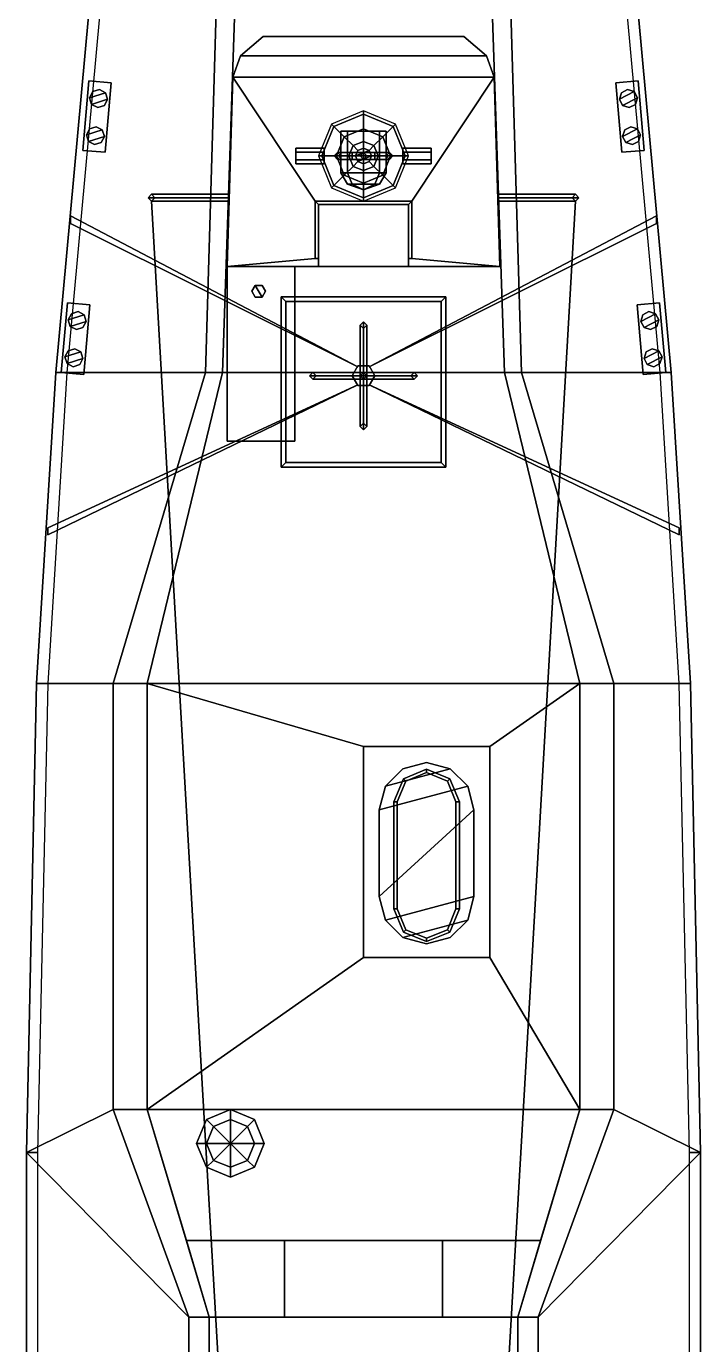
# Model space of a CAD drawing. Extents: x -3 to 3, y -22.9 to 23.4.
# Drawn here: x -2.99 to 2.99, y -1.74 to 9.96 of the extents above; entities that cross this region are included whole.
import ezdxf

# ---------------------------------------------------------------- set-up
doc = ezdxf.new("R2010")
doc.units = 0
doc.layers.get('0').update_dxf_attribs({"linetype": 'CONTINUOUS'})

msp = doc.modelspace()

# ---------------------------------------------------------------- linework, layer by layer
for points in [[(-2.44, 10.05, 1.21), (-2.73, 6.89, 1.21), (-1.4, 6.89, 1.21), (-1.2, 13.71, 1.21)], [(-1.2, 13.71, 1.21), (-1.4, 6.89, 1.21), (-1.25, 6.89, 1.85), (-1.02, 13.71, 1.85)], [(-1.02, 13.71, 1.85), (-1.25, 6.89, 1.85), (1.25, 6.89, 1.85), (1.02, 13.71, 1.85)], [(1.25, 6.89, 1.85), (1.4, 6.89, 1.21), (1.2, 13.71, 1.21), (1.02, 13.71, 1.85)], [(1.4, 6.89, 1.21), (2.73, 6.89, 1.21), (2.44, 10.05, 1.21), (1.2, 13.71, 1.21)], [(-2.73, 6.89, 1.21), (-2.44, 10.05, 1.21), (-2.34, 10.05), (-2.63, 6.89)], [(2.63, 6.89), (2.34, 10.05), (2.44, 10.05, 1.21), (2.73, 6.89, 1.21)], [(1.09, 9.7, 3.97), (0.89, 9.87, 3.97), (-0.89, 9.87, 3.97), (-1.09, 9.7, 3.97)], [(-0.89, 9.87, 3.97), (-0.89, 9.87, 1.85), (-1.09, 9.7, 1.85), (-1.09, 9.7, 3.97)], [(0.89, 9.87, 3.97), (0.89, 9.87, 1.85), (-0.89, 9.87, 1.85), (-0.89, 9.87, 3.97)], [(1.09, 9.7, 1.85), (0.89, 9.87, 1.85), (0.89, 9.87, 3.97), (1.09, 9.7, 3.97)], [(-1.09, 9.7, 3.97), (-1.16, 9.51, 3.97), (1.16, 9.51, 3.97), (1.09, 9.7, 3.97)], [(-1.09, 9.7, 1.85), (-1.16, 9.51, 1.85), (-1.16, 9.51, 3.97), (-1.09, 9.7, 3.97)], [(1.16, 9.51, 3.97), (1.16, 9.51, 1.85), (1.09, 9.7, 1.85), (1.09, 9.7, 3.97)], [(-2.436, 9.478, 1.34), (-2.436, 9.478, 1.21), (-2.49, 8.86, 1.21), (-2.49, 8.86, 1.34)], [(-2.291, 8.843, 1.34), (-2.237, 9.46, 1.34), (-2.436, 9.478, 1.34), (-2.49, 8.86, 1.34)], [(-2.237, 9.46, 1.34), (-2.237, 9.46, 1.21), (-2.436, 9.478, 1.21), (-2.436, 9.478, 1.34)], [(-1.16, 9.51, 3.97), (-1.16, 9.51, 1.85), (-1.21, 7.83, 1.85), (-1.21, 7.83, 3.97)], [(-0.43, 8.41, 3.97), (-1.16, 9.51, 3.97), (-1.21, 7.83, 3.97), (-0.43, 7.9, 3.97)], [(0.43, 8.41, 3.97), (1.16, 9.51, 3.97), (-1.16, 9.51, 3.97), (-0.43, 8.41, 3.97)], [(1.21, 7.83, 3.97), (1.16, 9.51, 3.97), (0.43, 8.41, 3.97), (0.43, 7.9, 3.97)], [(1.21, 7.83, 1.85), (1.16, 9.51, 1.85), (1.16, 9.51, 3.97), (1.21, 7.83, 3.97)], [(2.436, 9.478, 1.34), (2.436, 9.478, 1.21), (2.237, 9.46, 1.21), (2.237, 9.46, 1.34)], [(2.49, 8.86, 1.34), (2.436, 9.478, 1.34), (2.237, 9.46, 1.34), (2.291, 8.843, 1.34)], [(2.49, 8.86, 1.21), (2.436, 9.478, 1.21), (2.436, 9.478, 1.34), (2.49, 8.86, 1.34)], [(-2.429, 9.326, 1.53), (-2.288, 9.371, 1.53), (-2.342, 9.399, 1.53), (-2.401, 9.381, 1.53)], [(-2.401, 9.381, 1.34), (-2.429, 9.326, 1.34), (-2.429, 9.326, 1.53), (-2.401, 9.381, 1.53)], [(-2.411, 9.268, 1.53), (-2.27, 9.313, 1.53), (-2.288, 9.371, 1.53), (-2.429, 9.326, 1.53)], [(-2.342, 9.399, 1.34), (-2.401, 9.381, 1.34), (-2.401, 9.381, 1.53), (-2.342, 9.399, 1.53)], [(-2.288, 9.371, 1.34), (-2.342, 9.399, 1.34), (-2.342, 9.399, 1.53), (-2.288, 9.371, 1.53)], [(-2.291, 8.843, 1.21), (-2.237, 9.46, 1.21), (-2.237, 9.46, 1.34), (-2.291, 8.843, 1.34)], [(-2.27, 9.313, 1.34), (-2.288, 9.371, 1.34), (-2.288, 9.371, 1.53), (-2.27, 9.313, 1.53)], [(2.237, 9.46, 1.34), (2.237, 9.46, 1.21), (2.291, 8.843, 1.21), (2.291, 8.843, 1.34)], [(2.27, 9.313, 1.53), (2.401, 9.381, 1.53), (2.342, 9.399, 1.53), (2.288, 9.371, 1.53)], [(2.298, 9.258, 1.53), (2.429, 9.326, 1.53), (2.401, 9.381, 1.53), (2.27, 9.313, 1.53)], [(2.288, 9.371, 1.34), (2.27, 9.313, 1.34), (2.27, 9.313, 1.53), (2.288, 9.371, 1.53)], [(2.342, 9.399, 1.34), (2.288, 9.371, 1.34), (2.288, 9.371, 1.53), (2.342, 9.399, 1.53)], [(2.401, 9.381, 1.34), (2.342, 9.399, 1.34), (2.342, 9.399, 1.53), (2.401, 9.381, 1.53)], [(2.429, 9.326, 1.34), (2.401, 9.381, 1.34), (2.401, 9.381, 1.53), (2.429, 9.326, 1.53)], [(-2.429, 9.326, 1.34), (-2.411, 9.268, 1.34), (-2.411, 9.268, 1.53), (-2.429, 9.326, 1.53)], [(-2.356, 9.24, 1.53), (-2.298, 9.258, 1.53), (-2.27, 9.313, 1.53), (-2.411, 9.268, 1.53)], [(-2.411, 9.268, 1.34), (-2.356, 9.24, 1.34), (-2.356, 9.24, 1.53), (-2.411, 9.268, 1.53)], [(-2.356, 9.24, 1.34), (-2.298, 9.258, 1.34), (-2.298, 9.258, 1.53), (-2.356, 9.24, 1.53)], [(-2.298, 9.258, 1.34), (-2.27, 9.313, 1.34), (-2.27, 9.313, 1.53), (-2.298, 9.258, 1.53)], [(2.27, 9.313, 1.34), (2.298, 9.258, 1.34), (2.298, 9.258, 1.53), (2.27, 9.313, 1.53)], [(2.356, 9.24, 1.53), (2.411, 9.268, 1.53), (2.429, 9.326, 1.53), (2.298, 9.258, 1.53)], [(2.298, 9.258, 1.34), (2.356, 9.24, 1.34), (2.356, 9.24, 1.53), (2.298, 9.258, 1.53)], [(2.356, 9.24, 1.34), (2.411, 9.268, 1.34), (2.411, 9.268, 1.53), (2.356, 9.24, 1.53)], [(2.411, 9.268, 1.34), (2.429, 9.326, 1.34), (2.429, 9.326, 1.53), (2.411, 9.268, 1.53)], [(0, 9.21, 3.97), (-0.283, 9.093, 3.97), (-0.262, 9.072, 4.3), (0, 9.18, 4.3)], [(0, 9.18, 4.3), (-0.262, 9.072, 4.3), (-0.17, 8.98, 4.66), (0, 9.05, 4.66)], [(0.283, 9.093, 3.97), (0, 9.21, 3.97), (0, 9.18, 4.3), (0.262, 9.072, 4.3)], [(0.262, 9.072, 4.3), (0, 9.18, 4.3), (0, 9.05, 4.66), (0.17, 8.98, 4.66)], [(-2.458, 8.998, 1.53), (-2.317, 9.042, 1.53), (-2.371, 9.07, 1.53), (-2.43, 9.052, 1.53)], [(-2.43, 9.052, 1.34), (-2.458, 8.998, 1.34), (-2.458, 8.998, 1.53), (-2.43, 9.052, 1.53)], [(-2.439, 8.939, 1.53), (-2.298, 8.984, 1.53), (-2.317, 9.042, 1.53), (-2.458, 8.998, 1.53)], [(-2.371, 9.07, 1.34), (-2.43, 9.052, 1.34), (-2.43, 9.052, 1.53), (-2.371, 9.07, 1.53)], [(-2.317, 9.042, 1.34), (-2.371, 9.07, 1.34), (-2.371, 9.07, 1.53), (-2.317, 9.042, 1.53)], [(-2.298, 8.984, 1.34), (-2.317, 9.042, 1.34), (-2.317, 9.042, 1.53), (-2.298, 8.984, 1.53)], [(-0.283, 9.093, 3.97), (-0.4, 8.81, 3.97), (-0.37, 8.81, 4.3), (-0.262, 9.072, 4.3)], [(-0.262, 9.072, 4.3), (-0.37, 8.81, 4.3), (-0.24, 8.81, 4.66), (-0.17, 8.98, 4.66)], [(-0.2, 8.66, 5.44), (-0.141, 8.66, 5.581), (-0.141, 9.03, 5.581), (-0.2, 9.03, 5.44)], [(-0.141, 8.66, 5.299), (-0.2, 8.66, 5.44), (-0.2, 9.03, 5.44), (-0.141, 9.03, 5.299)], [(-0.141, 9.03, 5.581), (0.2, 9.03, 5.44), (0.141, 9.03, 5.299), (-0.2, 9.03, 5.44)], [(-0.2, 9.03, 5.44), (0.141, 9.03, 5.299), (0, 9.03, 5.24), (-0.141, 9.03, 5.299)], [(0, 9.05, 4.66), (-0.17, 8.98, 4.66), (-0.092, 8.902, 4.66), (0, 8.94, 4.66)], [(-0.141, 8.66, 5.581), (0, 8.66, 5.64), (0, 9.03, 5.64), (-0.141, 9.03, 5.581)], [(0, 8.66, 5.24), (-0.141, 8.66, 5.299), (-0.141, 9.03, 5.299), (0, 9.03, 5.24)], [(0, 9.03, 5.64), (0.141, 9.03, 5.581), (0.2, 9.03, 5.44), (-0.141, 9.03, 5.581)], [(0.17, 8.98, 4.66), (0, 9.05, 4.66), (0, 8.94, 4.66), (0.092, 8.902, 4.66)], [(0, 8.66, 5.64), (0.141, 8.66, 5.581), (0.141, 9.03, 5.581), (0, 9.03, 5.64)], [(0.141, 8.66, 5.299), (0, 8.66, 5.24), (0, 9.03, 5.24), (0.141, 9.03, 5.299)], [(0.141, 8.66, 5.581), (0.2, 8.66, 5.44), (0.2, 9.03, 5.44), (0.141, 9.03, 5.581)], [(0.2, 8.66, 5.44), (0.141, 8.66, 5.299), (0.141, 9.03, 5.299), (0.2, 9.03, 5.44)], [(0.37, 8.81, 4.3), (0.262, 9.072, 4.3), (0.17, 8.98, 4.66), (0.24, 8.81, 4.66)], [(0.4, 8.81, 3.97), (0.283, 9.093, 3.97), (0.262, 9.072, 4.3), (0.37, 8.81, 4.3)], [(2.298, 8.984, 1.53), (2.43, 9.052, 1.53), (2.371, 9.07, 1.53), (2.317, 9.042, 1.53)], [(2.327, 8.929, 1.53), (2.458, 8.998, 1.53), (2.43, 9.052, 1.53), (2.298, 8.984, 1.53)], [(2.317, 9.042, 1.34), (2.298, 8.984, 1.34), (2.298, 8.984, 1.53), (2.317, 9.042, 1.53)], [(2.371, 9.07, 1.34), (2.317, 9.042, 1.34), (2.317, 9.042, 1.53), (2.371, 9.07, 1.53)], [(2.43, 9.052, 1.34), (2.371, 9.07, 1.34), (2.371, 9.07, 1.53), (2.43, 9.052, 1.53)], [(2.458, 8.998, 1.34), (2.43, 9.052, 1.34), (2.43, 9.052, 1.53), (2.458, 8.998, 1.53)], [(-2.458, 8.998, 1.34), (-2.439, 8.939, 1.34), (-2.439, 8.939, 1.53), (-2.458, 8.998, 1.53)], [(-2.385, 8.911, 1.53), (-2.327, 8.929, 1.53), (-2.298, 8.984, 1.53), (-2.439, 8.939, 1.53)], [(-2.439, 8.939, 1.34), (-2.385, 8.911, 1.34), (-2.385, 8.911, 1.53), (-2.439, 8.939, 1.53)], [(-2.385, 8.911, 1.34), (-2.327, 8.929, 1.34), (-2.327, 8.929, 1.53), (-2.385, 8.911, 1.53)], [(-2.327, 8.929, 1.34), (-2.298, 8.984, 1.34), (-2.298, 8.984, 1.53), (-2.327, 8.929, 1.53)], [(-0.17, 8.98, 4.66), (-0.24, 8.81, 4.66), (-0.13, 8.81, 4.66), (-0.092, 8.902, 4.66)], [(-0.092, 8.902, 4.81), (-0.13, 8.81, 4.81), (-0.07, 8.81, 4.88), (-0.049, 8.859, 4.88)], [(-0.092, 8.902, 4.66), (-0.13, 8.81, 4.66), (-0.13, 8.81, 4.81), (-0.092, 8.902, 4.81)], [(0, 8.94, 4.81), (-0.092, 8.902, 4.81), (-0.049, 8.859, 4.88), (0, 8.88, 4.88)], [(0, 8.94, 4.66), (-0.092, 8.902, 4.66), (-0.092, 8.902, 4.81), (0, 8.94, 4.81)], [(0.092, 8.902, 4.81), (0, 8.94, 4.81), (0, 8.88, 4.88), (0.049, 8.859, 4.88)], [(0.092, 8.902, 4.66), (0, 8.94, 4.66), (0, 8.94, 4.81), (0.092, 8.902, 4.81)], [(0.13, 8.81, 4.81), (0.092, 8.902, 4.81), (0.049, 8.859, 4.88), (0.07, 8.81, 4.88)], [(0.24, 8.81, 4.66), (0.17, 8.98, 4.66), (0.092, 8.902, 4.66), (0.13, 8.81, 4.66)], [(0.13, 8.81, 4.66), (0.092, 8.902, 4.66), (0.092, 8.902, 4.81), (0.13, 8.81, 4.81)], [(2.298, 8.984, 1.34), (2.327, 8.929, 1.34), (2.327, 8.929, 1.53), (2.298, 8.984, 1.53)], [(2.385, 8.911, 1.53), (2.439, 8.939, 1.53), (2.458, 8.998, 1.53), (2.327, 8.929, 1.53)], [(2.327, 8.929, 1.34), (2.385, 8.911, 1.34), (2.385, 8.911, 1.53), (2.327, 8.929, 1.53)], [(2.385, 8.911, 1.34), (2.439, 8.939, 1.34), (2.439, 8.939, 1.53), (2.385, 8.911, 1.53)], [(2.439, 8.939, 1.34), (2.458, 8.998, 1.34), (2.458, 8.998, 1.53), (2.439, 8.939, 1.53)], [(-2.49, 8.86, 1.34), (-2.49, 8.86, 1.21), (-2.291, 8.843, 1.21), (-2.291, 8.843, 1.34)], [(-0.6, 8.74, 4.19), (-0.6, 8.88, 4.19), (-0.6, 8.845, 4.129), (-0.6, 8.775, 4.129)], [(-0.6, 8.775, 4.251), (-0.6, 8.845, 4.251), (-0.6, 8.88, 4.19), (-0.6, 8.74, 4.19)], [(-0.35, 8.88, 4.19), (-0.35, 8.845, 4.129), (-0.6, 8.845, 4.129), (-0.6, 8.88, 4.19)], [(-0.35, 8.845, 4.251), (-0.35, 8.88, 4.19), (-0.6, 8.88, 4.19), (-0.6, 8.845, 4.251)], [(-0.35, 8.845, 4.129), (-0.35, 8.775, 4.129), (-0.6, 8.775, 4.129), (-0.6, 8.845, 4.129)], [(-0.35, 8.775, 4.251), (-0.35, 8.845, 4.251), (-0.6, 8.845, 4.251), (-0.6, 8.775, 4.251)], [(-0.35, 8.775, 4.129), (-0.35, 8.74, 4.19), (-0.6, 8.74, 4.19), (-0.6, 8.775, 4.129)], [(-0.35, 8.74, 4.19), (-0.35, 8.775, 4.251), (-0.6, 8.775, 4.251), (-0.6, 8.74, 4.19)], [(-0.4, 8.81, 3.97), (-0.283, 8.527, 3.97), (-0.262, 8.548, 4.3), (-0.37, 8.81, 4.3)], [(-0.37, 8.81, 4.3), (-0.262, 8.548, 4.3), (-0.17, 8.64, 4.66), (-0.24, 8.81, 4.66)], [(-0.26, 8.81, 5.27), (-0.23, 8.84, 5.27), (-0.1, 8.84, 5.1), (-0.1, 8.81, 5.07)], [(-0.23, 8.84, 5.27), (-0.26, 8.81, 5.27), (-0.26, 8.81, 5.49), (-0.23, 8.84, 5.49)], [(-0.23, 8.78, 5.49), (-0.2, 8.81, 5.49), (-0.23, 8.84, 5.49), (-0.26, 8.81, 5.49)], [(-0.23, 8.78, 5.27), (-0.26, 8.81, 5.27), (-0.1, 8.81, 5.07), (-0.1, 8.78, 5.1)], [(-0.26, 8.81, 5.27), (-0.23, 8.78, 5.27), (-0.23, 8.78, 5.49), (-0.26, 8.81, 5.49)], [(-0.24, 8.81, 4.66), (-0.17, 8.64, 4.66), (-0.092, 8.718, 4.66), (-0.13, 8.81, 4.66)], [(-0.23, 8.84, 5.27), (-0.2, 8.81, 5.27), (-0.1, 8.81, 5.13), (-0.1, 8.84, 5.1)], [(-0.2, 8.81, 5.27), (-0.23, 8.84, 5.27), (-0.23, 8.84, 5.49), (-0.2, 8.81, 5.49)], [(-0.2, 8.81, 5.27), (-0.23, 8.78, 5.27), (-0.1, 8.78, 5.1), (-0.1, 8.81, 5.13)], [(-0.23, 8.78, 5.27), (-0.2, 8.81, 5.27), (-0.2, 8.81, 5.49), (-0.23, 8.78, 5.49)], [(-0.13, 8.81, 4.81), (-0.092, 8.718, 4.81), (-0.049, 8.761, 4.88), (-0.07, 8.81, 4.88)], [(-0.13, 8.81, 4.66), (-0.092, 8.718, 4.66), (-0.092, 8.718, 4.81), (-0.13, 8.81, 4.81)], [(-0.1, 8.81, 5.07), (-0.1, 8.84, 5.1), (0.1, 8.84, 5.1), (0.1, 8.81, 5.07)], [(-0.1, 8.84, 5.1), (-0.1, 8.81, 5.13), (0.1, 8.81, 5.13), (0.1, 8.84, 5.1)], [(-0.1, 8.81, 5.13), (-0.1, 8.78, 5.1), (0.1, 8.78, 5.1), (0.1, 8.81, 5.13)], [(-0.1, 8.78, 5.1), (-0.1, 8.81, 5.07), (0.1, 8.81, 5.07), (0.1, 8.78, 5.1)], [(-0.07, 8.81, 4.88), (0.049, 8.859, 4.88), (0, 8.88, 4.88), (-0.049, 8.859, 4.88)], [(-0.049, 8.761, 4.88), (0.07, 8.81, 4.88), (0.049, 8.859, 4.88), (-0.07, 8.81, 4.88)], [(0, 8.74, 4.88), (0.049, 8.761, 4.88), (0.07, 8.81, 4.88), (-0.049, 8.761, 4.88)], [(0, 8.84, 4.88), (-0.03, 8.81, 4.88), (-0.03, 8.81, 5.07), (0, 8.84, 5.1)], [(-0.03, 8.81, 4.88), (0, 8.78, 4.88), (0, 8.78, 5.1), (-0.03, 8.81, 5.07)], [(0.03, 8.81, 4.88), (0, 8.84, 4.88), (0, 8.84, 5.1), (0.03, 8.81, 5.07)], [(0, 8.78, 4.88), (0.03, 8.81, 4.88), (0.03, 8.81, 5.07), (0, 8.78, 5.1)], [(0.092, 8.718, 4.81), (0.13, 8.81, 4.81), (0.07, 8.81, 4.88), (0.049, 8.761, 4.88)], [(0.092, 8.718, 4.66), (0.13, 8.81, 4.66), (0.13, 8.81, 4.81), (0.092, 8.718, 4.81)], [(0.17, 8.64, 4.66), (0.24, 8.81, 4.66), (0.13, 8.81, 4.66), (0.092, 8.718, 4.66)], [(0.2, 8.81, 5.27), (0.23, 8.84, 5.27), (0.1, 8.84, 5.1), (0.1, 8.81, 5.13)], [(0.23, 8.84, 5.27), (0.26, 8.81, 5.27), (0.1, 8.81, 5.07), (0.1, 8.84, 5.1)], [(0.26, 8.81, 5.27), (0.23, 8.78, 5.27), (0.1, 8.78, 5.1), (0.1, 8.81, 5.07)], [(0.23, 8.78, 5.27), (0.2, 8.81, 5.27), (0.1, 8.81, 5.13), (0.1, 8.78, 5.1)], [(0.262, 8.548, 4.3), (0.37, 8.81, 4.3), (0.24, 8.81, 4.66), (0.17, 8.64, 4.66)], [(0.23, 8.84, 5.27), (0.2, 8.81, 5.27), (0.2, 8.81, 5.49), (0.23, 8.84, 5.49)], [(0.23, 8.78, 5.49), (0.26, 8.81, 5.49), (0.23, 8.84, 5.49), (0.2, 8.81, 5.49)], [(0.2, 8.81, 5.27), (0.23, 8.78, 5.27), (0.23, 8.78, 5.49), (0.2, 8.81, 5.49)], [(0.26, 8.81, 5.27), (0.23, 8.84, 5.27), (0.23, 8.84, 5.49), (0.26, 8.81, 5.49)], [(0.23, 8.78, 5.27), (0.26, 8.81, 5.27), (0.26, 8.81, 5.49), (0.23, 8.78, 5.49)], [(0.283, 8.527, 3.97), (0.4, 8.81, 3.97), (0.37, 8.81, 4.3), (0.262, 8.548, 4.3)], [(0.35, 8.88, 4.19), (0.35, 8.845, 4.251), (0.6, 8.845, 4.251), (0.6, 8.88, 4.19)], [(0.35, 8.845, 4.129), (0.35, 8.88, 4.19), (0.6, 8.88, 4.19), (0.6, 8.845, 4.129)], [(0.35, 8.845, 4.251), (0.35, 8.775, 4.251), (0.6, 8.775, 4.251), (0.6, 8.845, 4.251)], [(0.35, 8.775, 4.129), (0.35, 8.845, 4.129), (0.6, 8.845, 4.129), (0.6, 8.775, 4.129)], [(0.35, 8.775, 4.251), (0.35, 8.74, 4.19), (0.6, 8.74, 4.19), (0.6, 8.775, 4.251)], [(0.35, 8.74, 4.19), (0.35, 8.775, 4.129), (0.6, 8.775, 4.129), (0.6, 8.74, 4.19)], [(0.6, 8.845, 4.251), (0.6, 8.775, 4.251), (0.6, 8.74, 4.19), (0.6, 8.88, 4.19)], [(0.6, 8.88, 4.19), (0.6, 8.74, 4.19), (0.6, 8.775, 4.129), (0.6, 8.845, 4.129)], [(2.291, 8.843, 1.34), (2.291, 8.843, 1.21), (2.49, 8.86, 1.21), (2.49, 8.86, 1.34)], [(-0.1, 8.56, 5.54), (-0.141, 8.66, 5.581), (-0.2, 8.66, 5.44), (-0.141, 8.56, 5.44)], [(-0.141, 8.56, 5.44), (-0.2, 8.66, 5.44), (-0.141, 8.66, 5.299), (-0.1, 8.56, 5.34)], [(-0.17, 8.64, 4.66), (0, 8.57, 4.66), (0, 8.68, 4.66), (-0.092, 8.718, 4.66)], [(0, 8.56, 5.581), (0, 8.66, 5.64), (-0.141, 8.66, 5.581), (-0.1, 8.56, 5.54)], [(-0.1, 8.56, 5.34), (-0.141, 8.66, 5.299), (0, 8.66, 5.24), (0, 8.56, 5.299)], [(-0.092, 8.718, 4.81), (0, 8.68, 4.81), (0, 8.74, 4.88), (-0.049, 8.761, 4.88)], [(-0.092, 8.718, 4.66), (0, 8.68, 4.66), (0, 8.68, 4.81), (-0.092, 8.718, 4.81)], [(0, 8.68, 4.81), (0.092, 8.718, 4.81), (0.049, 8.761, 4.88), (0, 8.74, 4.88)], [(0, 8.68, 4.66), (0.092, 8.718, 4.66), (0.092, 8.718, 4.81), (0, 8.68, 4.81)], [(0, 8.57, 4.66), (0.17, 8.64, 4.66), (0.092, 8.718, 4.66), (0, 8.68, 4.66)], [(0.1, 8.56, 5.54), (0.141, 8.66, 5.581), (0, 8.66, 5.64), (0, 8.56, 5.581)], [(0, 8.56, 5.299), (0, 8.66, 5.24), (0.141, 8.66, 5.299), (0.1, 8.56, 5.34)], [(0.141, 8.56, 5.44), (0.2, 8.66, 5.44), (0.141, 8.66, 5.581), (0.1, 8.56, 5.54)], [(0.1, 8.56, 5.34), (0.141, 8.66, 5.299), (0.2, 8.66, 5.44), (0.141, 8.56, 5.44)], [(-0.283, 8.527, 3.97), (0, 8.41, 3.97), (0, 8.44, 4.3), (-0.262, 8.548, 4.3)], [(-0.262, 8.548, 4.3), (0, 8.44, 4.3), (0, 8.57, 4.66), (-0.17, 8.64, 4.66)], [(0, 8.51, 5.44), (-0.1, 8.56, 5.54), (-0.141, 8.56, 5.44), (0, 8.51, 5.44)], [(0, 8.51, 5.44), (-0.141, 8.56, 5.44), (-0.1, 8.56, 5.34), (0, 8.51, 5.44)], [(0, 8.51, 5.44), (0, 8.56, 5.581), (-0.1, 8.56, 5.54), (0, 8.51, 5.44)], [(0, 8.51, 5.44), (-0.1, 8.56, 5.34), (0, 8.56, 5.299), (0, 8.51, 5.44)], [(0, 8.44, 4.3), (0.262, 8.548, 4.3), (0.17, 8.64, 4.66), (0, 8.57, 4.66)], [(0, 8.51, 5.44), (0.141, 8.56, 5.44), (0.1, 8.56, 5.54), (0, 8.51, 5.44)], [(0, 8.51, 5.44), (0.1, 8.56, 5.54), (0, 8.56, 5.581), (0, 8.51, 5.44)], [(0, 8.51, 5.44), (0, 8.56, 5.299), (0.1, 8.56, 5.34), (0, 8.51, 5.44)], [(0, 8.51, 5.44), (0.1, 8.56, 5.34), (0.141, 8.56, 5.44), (0, 8.51, 5.44)], [(0, 8.41, 3.97), (0.283, 8.527, 3.97), (0.262, 8.548, 4.3), (0, 8.44, 4.3)], [(-1.91, 8.44, 5.68), (-1.88, 8.47, 5.68), (-1.88, 8.47, 3.28), (-1.91, 8.44, 3.25)], [(-1.19, 8.47, 3.28), (-1.19, 8.44, 3.25), (-1.91, 8.44, 3.25), (-1.88, 8.47, 3.28)], [(-1.88, 8.47, 5.68), (-1.91, 8.44, 5.68), (-1.88, 8.41, 5.68), (-1.85, 8.44, 5.68)], [(-1.88, 8.41, 5.68), (-1.91, 8.44, 5.68), (-1.91, 8.44, 3.25), (-1.88, 8.41, 3.28)], [(-1.19, 8.44, 3.25), (-1.19, 8.41, 3.28), (-1.88, 8.41, 3.28), (-1.91, 8.44, 3.25)], [(-1.88, 8.47, 5.68), (-1.85, 8.44, 5.68), (-1.85, 8.44, 3.31), (-1.88, 8.47, 3.28)], [(-1.19, 8.44, 3.31), (-1.19, 8.47, 3.28), (-1.88, 8.47, 3.28), (-1.85, 8.44, 3.31)], [(-1.19, 8.47, 3.67), (-1.19, 8.44, 3.64), (-1.85, 8.44, 3.64), (-1.88, 8.47, 3.67)], [(-1.19, 8.44, 3.7), (-1.19, 8.47, 3.67), (-1.88, 8.47, 3.67), (-1.85, 8.44, 3.7)], [(-1.85, 8.44, 5.68), (-1.88, 8.41, 5.68), (-1.88, 8.41, 3.28), (-1.85, 8.44, 3.31)], [(-1.19, 8.41, 3.28), (-1.19, 8.44, 3.31), (-1.85, 8.44, 3.31), (-1.88, 8.41, 3.28)], [(-1.19, 8.44, 3.64), (-1.19, 8.41, 3.67), (-1.88, 8.41, 3.67), (-1.85, 8.44, 3.64)], [(-1.19, 8.41, 3.67), (-1.19, 8.44, 3.7), (-1.85, 8.44, 3.7), (-1.88, 8.41, 3.67)], [(1.19, 8.47, 3.28), (1.19, 8.44, 3.31), (1.85, 8.44, 3.31), (1.88, 8.47, 3.28)], [(1.19, 8.44, 3.25), (1.19, 8.47, 3.28), (1.88, 8.47, 3.28), (1.91, 8.44, 3.25)], [(1.19, 8.47, 3.67), (1.19, 8.44, 3.7), (1.85, 8.44, 3.7), (1.88, 8.47, 3.67)], [(1.19, 8.44, 3.64), (1.19, 8.47, 3.67), (1.88, 8.47, 3.67), (1.85, 8.44, 3.64)], [(1.19, 8.44, 3.31), (1.19, 8.41, 3.28), (1.88, 8.41, 3.28), (1.85, 8.44, 3.31)], [(1.19, 8.41, 3.28), (1.19, 8.44, 3.25), (1.91, 8.44, 3.25), (1.88, 8.41, 3.28)], [(1.19, 8.44, 3.7), (1.19, 8.41, 3.67), (1.88, 8.41, 3.67), (1.85, 8.44, 3.7)], [(1.19, 8.41, 3.67), (1.19, 8.44, 3.64), (1.85, 8.44, 3.64), (1.88, 8.41, 3.67)], [(1.85, 8.44, 5.68), (1.88, 8.47, 5.68), (1.88, 8.47, 3.28), (1.85, 8.44, 3.31)], [(1.88, 8.41, 5.68), (1.91, 8.44, 5.68), (1.88, 8.47, 5.68), (1.85, 8.44, 5.68)], [(1.88, 8.41, 5.68), (1.85, 8.44, 5.68), (1.85, 8.44, 3.31), (1.88, 8.41, 3.28)], [(1.88, 8.47, 5.68), (1.91, 8.44, 5.68), (1.91, 8.44, 3.25), (1.88, 8.47, 3.28)], [(1.91, 8.44, 5.68), (1.88, 8.41, 5.68), (1.88, 8.41, 3.28), (1.91, 8.44, 3.25)], [(-1.46, 1.09, 6.25), (-1.88, 8.41, 5.68), (-1.88, 8.41, 5.64), (-1.46, 1.09, 6.19)], [(-1.46, 1.09, 6.19), (-1.88, 8.41, 5.64), (-1.88, 8.41, 5.68), (-1.46, 1.09, 6.25)], [(-0.43, 8.41, 4.27), (-0.43, 8.41, 3.97), (-0.43, 7.9, 3.97), (-0.43, 7.9, 4.27)], [(-0.4, 7.9, 4.27), (-0.4, 8.38, 4.27), (-0.43, 8.41, 4.27), (-0.43, 7.9, 4.27)], [(0.43, 8.41, 4.27), (-0.43, 8.41, 4.27), (-0.4, 8.38, 4.27), (0.4, 8.38, 4.27)], [(0.43, 8.41, 3.97), (-0.43, 8.41, 3.97), (-0.43, 8.41, 4.27), (0.43, 8.41, 4.27)], [(-0.4, 7.83, 2.77), (-0.4, 8.38, 2.77), (-0.4, 8.38, 3.97), (-0.4, 7.83, 3.97)], [(-0.4, 8.38, 4.27), (-0.4, 8.38, 2.77), (0.4, 8.38, 2.77), (0.4, 8.38, 4.27)], [(-0.4, 8.38, 2.77), (-0.4, 7.83, 2.77), (0.4, 7.83, 2.77), (0.4, 8.38, 2.77)], [(0.43, 7.9, 4.27), (0.43, 8.41, 4.27), (0.4, 8.38, 4.27), (0.4, 7.9, 4.27)], [(0.4, 8.38, 3.97), (0.4, 8.38, 2.77), (0.4, 7.83, 2.77), (0.4, 7.83, 3.97)], [(0.43, 7.9, 3.97), (0.43, 8.41, 3.97), (0.43, 8.41, 4.27), (0.43, 7.9, 4.27)], [(1.46, 1.09, 6.19), (1.88, 8.41, 5.64), (1.88, 8.41, 5.68), (1.46, 1.09, 6.25)], [(1.46, 1.09, 6.25), (1.88, 8.41, 5.68), (1.88, 8.41, 5.64), (1.46, 1.09, 6.19)], [(-2.6, 8.28, 1.21), (-0.05, 6.94, 6.67), (-0.05, 6.94, 6.54), (-2.6, 8.21, 1.21)], [(-2.6, 8.21, 1.21), (-0.05, 6.94, 6.54), (-0.05, 6.94, 6.67), (-2.6, 8.28, 1.21)], [(2.6, 8.21, 1.21), (0.05, 6.94, 6.54), (0.05, 6.94, 6.67), (2.6, 8.28, 1.21)], [(2.6, 8.28, 1.21), (0.05, 6.94, 6.67), (0.05, 6.94, 6.54), (2.6, 8.21, 1.21)], [(-0.43, 7.9, 3.97), (-1.21, 7.83, 3.97), (-0.4, 7.83, 3.97), (-0.4, 7.9, 3.97)], [(-0.43, 7.9, 4.27), (-0.43, 7.9, 3.97), (-0.4, 7.9, 3.97), (-0.4, 7.9, 4.27)], [(0.4, 7.9, 4.27), (0.4, 7.9, 3.97), (0.43, 7.9, 3.97), (0.43, 7.9, 4.27)], [(0.4, 7.9, 3.97), (0.4, 7.83, 3.97), (1.21, 7.83, 3.97), (0.43, 7.9, 3.97)], [(-1.21, 7.83, 3.78), (-1.21, 7.83, 1.85), (-1.21, 6.28, 1.85), (-1.21, 6.28, 3.78)], [(-0.61, 6.28, 3.78), (-0.61, 7.83, 3.78), (-1.21, 7.83, 3.78), (-1.21, 6.28, 3.78)], [(-0.61, 7.83, 3.78), (-0.4, 7.83, 3.97), (-1.21, 7.83, 3.97), (-1.21, 7.83, 3.78)], [(-0.4, 7.83, 2.77), (-0.61, 7.83, 1.85), (1.21, 7.83, 1.85), (0.4, 7.83, 2.77)], [(-0.61, 6.28, 1.85), (-0.61, 7.83, 1.85), (-0.61, 7.83, 3.78), (-0.61, 6.28, 3.78)], [(-0.61, 7.83, 1.85), (-0.4, 7.83, 2.77), (-0.4, 7.83, 3.97), (-0.61, 7.83, 3.78)], [(0.4, 7.83, 3.97), (0.4, 7.83, 2.77), (1.21, 7.83, 1.85), (1.21, 7.83, 3.97)], [(-0.96, 7.662, 3.78), (-0.99, 7.61, 3.78), (-0.99, 7.61, 5.69), (-0.96, 7.662, 5.69)], [(-0.99, 7.61, 5.69), (-0.96, 7.558, 5.69), (-0.9, 7.558, 5.69), (-0.96, 7.662, 5.69)], [(-0.99, 7.61, 3.78), (-0.96, 7.558, 3.78), (-0.96, 7.558, 5.69), (-0.99, 7.61, 5.69)], [(-0.9, 7.662, 3.78), (-0.96, 7.662, 3.78), (-0.96, 7.662, 5.69), (-0.9, 7.662, 5.69)], [(-0.96, 7.662, 5.69), (-0.9, 7.558, 5.69), (-0.87, 7.61, 5.69), (-0.9, 7.662, 5.69)], [(-0.87, 7.61, 3.78), (-0.9, 7.662, 3.78), (-0.9, 7.662, 5.69), (-0.87, 7.61, 5.69)], [(-0.9, 7.558, 3.78), (-0.87, 7.61, 3.78), (-0.87, 7.61, 5.69), (-0.9, 7.558, 5.69)], [(-2.626, 7.508, 1.34), (-2.626, 7.508, 1.21), (-2.68, 6.89, 1.21), (-2.68, 6.89, 1.34)], [(-2.481, 6.873, 1.34), (-2.427, 7.49, 1.34), (-2.626, 7.508, 1.34), (-2.68, 6.89, 1.34)], [(-2.427, 7.49, 1.34), (-2.427, 7.49, 1.21), (-2.626, 7.508, 1.21), (-2.626, 7.508, 1.34)], [(-2.481, 6.873, 1.21), (-2.427, 7.49, 1.21), (-2.427, 7.49, 1.34), (-2.481, 6.873, 1.34)], [(-0.96, 7.558, 3.78), (-0.9, 7.558, 3.78), (-0.9, 7.558, 5.69), (-0.96, 7.558, 5.69)], [(-0.73, 6.05, 7.06), (-0.73, 7.56, 7.06), (0.73, 7.56, 7.06), (0.73, 6.05, 7.06)], [(-0.73, 7.56, 7.06), (-0.73, 7.56, 7.72), (0.73, 7.56, 7.72), (0.73, 7.56, 7.06)], [(0.69, 7.52, 7.72), (0.73, 7.56, 7.72), (-0.73, 7.56, 7.72), (-0.69, 7.52, 7.72)], [(-0.73, 6.05, 7.06), (-0.73, 6.05, 7.72), (-0.73, 7.56, 7.72), (-0.73, 7.56, 7.06)], [(-0.69, 7.52, 7.72), (-0.73, 7.56, 7.72), (-0.73, 6.05, 7.72), (-0.69, 6.09, 7.72)], [(0.69, 6.09, 7.1), (0.69, 7.52, 7.1), (-0.69, 7.52, 7.1), (-0.69, 6.09, 7.1)], [(0.69, 7.52, 7.1), (0.69, 7.52, 7.72), (-0.69, 7.52, 7.72), (-0.69, 7.52, 7.1)], [(-0.69, 7.52, 7.1), (-0.69, 7.52, 7.72), (-0.69, 6.09, 7.72), (-0.69, 6.09, 7.1)], [(0.73, 7.56, 7.72), (0.69, 7.52, 7.72), (0.69, 6.09, 7.72), (0.73, 6.05, 7.72)], [(0.69, 6.09, 7.1), (0.69, 6.09, 7.72), (0.69, 7.52, 7.72), (0.69, 7.52, 7.1)], [(0.73, 7.56, 7.06), (0.73, 7.56, 7.72), (0.73, 6.05, 7.72), (0.73, 6.05, 7.06)], [(2.626, 7.508, 1.34), (2.626, 7.508, 1.21), (2.427, 7.49, 1.21), (2.427, 7.49, 1.34)], [(2.68, 6.89, 1.34), (2.626, 7.508, 1.34), (2.427, 7.49, 1.34), (2.481, 6.873, 1.34)], [(2.427, 7.49, 1.34), (2.427, 7.49, 1.21), (2.481, 6.873, 1.21), (2.481, 6.873, 1.34)], [(2.68, 6.89, 1.21), (2.626, 7.508, 1.21), (2.626, 7.508, 1.34), (2.68, 6.89, 1.34)], [(-2.619, 7.356, 1.53), (-2.478, 7.401, 1.53), (-2.532, 7.429, 1.53), (-2.591, 7.411, 1.53)], [(-2.591, 7.411, 1.34), (-2.619, 7.356, 1.34), (-2.619, 7.356, 1.53), (-2.591, 7.411, 1.53)], [(-2.601, 7.298, 1.53), (-2.46, 7.343, 1.53), (-2.478, 7.401, 1.53), (-2.619, 7.356, 1.53)], [(-2.532, 7.429, 1.34), (-2.591, 7.411, 1.34), (-2.591, 7.411, 1.53), (-2.532, 7.429, 1.53)], [(-2.478, 7.401, 1.34), (-2.532, 7.429, 1.34), (-2.532, 7.429, 1.53), (-2.478, 7.401, 1.53)], [(-2.46, 7.343, 1.34), (-2.478, 7.401, 1.34), (-2.478, 7.401, 1.53), (-2.46, 7.343, 1.53)], [(2.46, 7.343, 1.53), (2.591, 7.411, 1.53), (2.532, 7.429, 1.53), (2.478, 7.401, 1.53)], [(2.488, 7.288, 1.53), (2.619, 7.356, 1.53), (2.591, 7.411, 1.53), (2.46, 7.343, 1.53)], [(2.478, 7.401, 1.34), (2.46, 7.343, 1.34), (2.46, 7.343, 1.53), (2.478, 7.401, 1.53)], [(2.532, 7.429, 1.34), (2.478, 7.401, 1.34), (2.478, 7.401, 1.53), (2.532, 7.429, 1.53)], [(2.591, 7.411, 1.34), (2.532, 7.429, 1.34), (2.532, 7.429, 1.53), (2.591, 7.411, 1.53)], [(2.619, 7.356, 1.34), (2.591, 7.411, 1.34), (2.591, 7.411, 1.53), (2.619, 7.356, 1.53)], [(-2.619, 7.356, 1.34), (-2.601, 7.298, 1.34), (-2.601, 7.298, 1.53), (-2.619, 7.356, 1.53)], [(-2.546, 7.27, 1.53), (-2.488, 7.288, 1.53), (-2.46, 7.343, 1.53), (-2.601, 7.298, 1.53)], [(-2.601, 7.298, 1.34), (-2.546, 7.27, 1.34), (-2.546, 7.27, 1.53), (-2.601, 7.298, 1.53)], [(-2.546, 7.27, 1.34), (-2.488, 7.288, 1.34), (-2.488, 7.288, 1.53), (-2.546, 7.27, 1.53)], [(-2.488, 7.288, 1.34), (-2.46, 7.343, 1.34), (-2.46, 7.343, 1.53), (-2.488, 7.288, 1.53)], [(0, 6.89, 6.3), (-0.03, 6.86, 6.3), (-0.03, 7.31, 7.06), (0, 7.34, 7.06)], [(-0.03, 6.86, 6.3), (0, 6.83, 6.3), (0, 7.28, 7.06), (-0.03, 7.31, 7.06)], [(0.03, 6.86, 6.3), (0, 6.89, 6.3), (0, 7.34, 7.06), (0.03, 7.31, 7.06)], [(0, 6.83, 6.3), (0.03, 6.86, 6.3), (0.03, 7.31, 7.06), (0, 7.28, 7.06)], [(2.46, 7.343, 1.34), (2.488, 7.288, 1.34), (2.488, 7.288, 1.53), (2.46, 7.343, 1.53)], [(2.546, 7.27, 1.53), (2.601, 7.298, 1.53), (2.619, 7.356, 1.53), (2.488, 7.288, 1.53)], [(2.488, 7.288, 1.34), (2.546, 7.27, 1.34), (2.546, 7.27, 1.53), (2.488, 7.288, 1.53)], [(2.546, 7.27, 1.34), (2.601, 7.298, 1.34), (2.601, 7.298, 1.53), (2.546, 7.27, 1.53)], [(2.601, 7.298, 1.34), (2.619, 7.356, 1.34), (2.619, 7.356, 1.53), (2.601, 7.298, 1.53)], [(-2.648, 7.028, 1.53), (-2.507, 7.072, 1.53), (-2.561, 7.1, 1.53), (-2.62, 7.082, 1.53)], [(-2.62, 7.082, 1.34), (-2.648, 7.028, 1.34), (-2.648, 7.028, 1.53), (-2.62, 7.082, 1.53)], [(-2.629, 6.969, 1.53), (-2.488, 7.014, 1.53), (-2.507, 7.072, 1.53), (-2.648, 7.028, 1.53)], [(-2.648, 7.028, 1.34), (-2.629, 6.969, 1.34), (-2.629, 6.969, 1.53), (-2.648, 7.028, 1.53)], [(-2.561, 7.1, 1.34), (-2.62, 7.082, 1.34), (-2.62, 7.082, 1.53), (-2.561, 7.1, 1.53)], [(-2.507, 7.072, 1.34), (-2.561, 7.1, 1.34), (-2.561, 7.1, 1.53), (-2.507, 7.072, 1.53)], [(-2.488, 7.014, 1.34), (-2.507, 7.072, 1.34), (-2.507, 7.072, 1.53), (-2.488, 7.014, 1.53)], [(2.488, 7.014, 1.53), (2.62, 7.082, 1.53), (2.561, 7.1, 1.53), (2.507, 7.072, 1.53)], [(2.517, 6.959, 1.53), (2.648, 7.028, 1.53), (2.62, 7.082, 1.53), (2.488, 7.014, 1.53)], [(2.507, 7.072, 1.34), (2.488, 7.014, 1.34), (2.488, 7.014, 1.53), (2.507, 7.072, 1.53)], [(2.561, 7.1, 1.34), (2.507, 7.072, 1.34), (2.507, 7.072, 1.53), (2.561, 7.1, 1.53)], [(2.575, 6.941, 1.53), (2.629, 6.969, 1.53), (2.648, 7.028, 1.53), (2.517, 6.959, 1.53)], [(2.62, 7.082, 1.34), (2.561, 7.1, 1.34), (2.561, 7.1, 1.53), (2.62, 7.082, 1.53)], [(2.648, 7.028, 1.34), (2.62, 7.082, 1.34), (2.62, 7.082, 1.53), (2.648, 7.028, 1.53)], [(2.629, 6.969, 1.34), (2.648, 7.028, 1.34), (2.648, 7.028, 1.53), (2.629, 6.969, 1.53)], [(-2.575, 6.941, 1.53), (-2.517, 6.959, 1.53), (-2.488, 7.014, 1.53), (-2.629, 6.969, 1.53)], [(-2.629, 6.969, 1.34), (-2.575, 6.941, 1.34), (-2.575, 6.941, 1.53), (-2.629, 6.969, 1.53)], [(-2.575, 6.941, 1.34), (-2.517, 6.959, 1.34), (-2.517, 6.959, 1.53), (-2.575, 6.941, 1.53)], [(-2.517, 6.959, 1.34), (-2.488, 7.014, 1.34), (-2.488, 7.014, 1.53), (-2.517, 6.959, 1.53)], [(-0.05, 6.947, 1.85), (-0.1, 6.86, 1.85), (-0.1, 6.86, 7.06), (-0.05, 6.947, 7.06)], [(0.05, 6.947, 1.85), (-0.05, 6.947, 1.85), (-0.05, 6.947, 7.06), (0.05, 6.947, 7.06)], [(0.1, 6.86, 1.85), (0.05, 6.947, 1.85), (0.05, 6.947, 7.06), (0.1, 6.86, 7.06)], [(2.488, 7.014, 1.34), (2.517, 6.959, 1.34), (2.517, 6.959, 1.53), (2.488, 7.014, 1.53)], [(2.517, 6.959, 1.34), (2.575, 6.941, 1.34), (2.575, 6.941, 1.53), (2.517, 6.959, 1.53)], [(2.575, 6.941, 1.34), (2.629, 6.969, 1.34), (2.629, 6.969, 1.53), (2.575, 6.941, 1.53)], [(-1.4, 6.89, 1.21), (-2.73, 6.89, 1.21), (-2.9, 4.13, 1), (-2.22, 4.13, 1)], [(-2.68, 6.89, 1.34), (-2.68, 6.89, 1.21), (-2.481, 6.873, 1.21), (-2.481, 6.873, 1.34)], [(-1.25, 6.89, 1.85), (-1.4, 6.89, 1.21), (-2.22, 4.13, 1), (-1.92, 4.13, 2.03)], [(1.92, 4.13, 2.03), (1.25, 6.89, 1.85), (-1.25, 6.89, 1.85), (-1.92, 4.13, 2.03)], [(0, 6.89, 6.3), (-0.03, 6.86, 6.3), (-0.48, 6.86, 7.06), (-0.45, 6.89, 7.06)], [(-0.03, 6.86, 6.3), (0, 6.83, 6.3), (-0.45, 6.83, 7.06), (-0.48, 6.86, 7.06)], [(0.03, 6.86, 6.3), (0, 6.89, 6.3), (-0.45, 6.89, 7.06), (-0.42, 6.86, 7.06)], [(0, 6.83, 6.3), (0.03, 6.86, 6.3), (-0.42, 6.86, 7.06), (-0.45, 6.83, 7.06)], [(-0.1, 6.86, 1.85), (-0.05, 6.773, 1.85), (-0.05, 6.773, 7.06), (-0.1, 6.86, 7.06)], [(0, 6.89, 6.3), (-0.03, 6.86, 6.3), (0.42, 6.86, 7.06), (0.45, 6.89, 7.06)], [(0, 6.89, 6.3), (-0.03, 6.86, 6.3), (-0.03, 6.41, 7.06), (0, 6.44, 7.06)], [(-0.03, 6.86, 6.3), (0, 6.83, 6.3), (0.45, 6.83, 7.06), (0.42, 6.86, 7.06)], [(-0.03, 6.86, 6.3), (0, 6.83, 6.3), (0, 6.38, 7.06), (-0.03, 6.41, 7.06)], [(0.03, 6.86, 6.3), (0, 6.89, 6.3), (0.45, 6.89, 7.06), (0.48, 6.86, 7.06)], [(0.03, 6.86, 6.3), (0, 6.89, 6.3), (0, 6.44, 7.06), (0.03, 6.41, 7.06)], [(0, 6.83, 6.3), (0.03, 6.86, 6.3), (0.48, 6.86, 7.06), (0.45, 6.83, 7.06)], [(0, 6.83, 6.3), (0.03, 6.86, 6.3), (0.03, 6.41, 7.06), (0, 6.38, 7.06)], [(0.05, 6.773, 1.85), (0.1, 6.86, 1.85), (0.1, 6.86, 7.06), (0.05, 6.773, 7.06)], [(2.22, 4.13, 1), (1.4, 6.89, 1.21), (1.25, 6.89, 1.85), (1.92, 4.13, 2.03)], [(2.9, 4.13, 1), (2.73, 6.89, 1.21), (1.4, 6.89, 1.21), (2.22, 4.13, 1)], [(2.481, 6.873, 1.34), (2.481, 6.873, 1.21), (2.68, 6.89, 1.21), (2.68, 6.89, 1.34)], [(-2.8, 5.51, 1.1), (-0.05, 6.78, 6.54), (-0.05, 6.78, 6.67), (-2.8, 5.45, 1.1)], [(-2.8, 5.45, 1.1), (-0.05, 6.78, 6.67), (-0.05, 6.78, 6.54), (-2.8, 5.51, 1.1)], [(-0.05, 6.773, 1.85), (0.05, 6.773, 1.85), (0.05, 6.773, 7.06), (-0.05, 6.773, 7.06)], [(2.8, 5.45, 1.1), (0.05, 6.78, 6.67), (0.05, 6.78, 6.54), (2.8, 5.51, 1.1)], [(2.8, 5.51, 1.1), (0.05, 6.78, 6.54), (0.05, 6.78, 6.67), (2.8, 5.45, 1.1)], [(-1.21, 6.28, 3.78), (-1.21, 6.28, 1.85), (-0.61, 6.28, 1.85), (-0.61, 6.28, 3.78)], [(0.73, 6.05, 7.72), (0.69, 6.09, 7.72), (-0.69, 6.09, 7.72), (-0.73, 6.05, 7.72)], [(-0.69, 6.09, 7.1), (-0.69, 6.09, 7.72), (0.69, 6.09, 7.72), (0.69, 6.09, 7.1)], [(0.73, 6.05, 7.06), (0.73, 6.05, 7.72), (-0.73, 6.05, 7.72), (-0.73, 6.05, 7.06)], [(-2.99, -0.03, 1), (-2.9, 4.13, 1), (-2.8, 4.13), (-2.89, -0.03)], [(-2.9, 4.13, 1), (-2.99, -0.03, 1), (-2.22, 0.35, 1), (-2.22, 4.13, 1)], [(-2.22, 4.13, 1), (-2.22, 0.35, 1), (-1.92, 0.35, 2.03), (-1.92, 4.13, 2.03)], [(1.12, 3.57, 2.03), (1.92, 4.13, 2.03), (-1.92, 4.13, 2.03), (0, 3.57, 2.03)], [(0, 3.57, 2.03), (-1.92, 4.13, 2.03), (-1.92, 0.35, 2.03), (0, 1.7, 2.03)], [(1.92, 0.35, 2.03), (1.92, 4.13, 2.03), (1.12, 3.57, 2.03), (1.12, 1.7, 2.03)], [(1.92, 0.35, 2.03), (2.22, 0.35, 1), (2.22, 4.13, 1), (1.92, 4.13, 2.03)], [(2.22, 0.35, 1), (2.99, -0.03, 1), (2.9, 4.13, 1), (2.22, 4.13, 1)], [(2.89, -0.03), (2.8, 4.13), (2.9, 4.13, 1), (2.99, -0.03, 1)], [(1.12, 3.57, 2.86), (1.12, 3.57, 2.03), (0, 3.57, 2.03), (0, 3.57, 2.86)], [(0, 3.57, 2.86), (0, 3.57, 2.03), (0, 1.7, 2.03), (0, 1.7, 2.86)], [(1.12, 1.7, 2.86), (1.12, 3.57, 2.86), (0, 3.57, 2.86), (0, 1.7, 2.86)], [(1.12, 1.7, 2.03), (1.12, 3.57, 2.03), (1.12, 3.57, 2.86), (1.12, 1.7, 2.86)], [(0.56, 3.43, 5.2), (0.35, 3.374, 5.2), (0.196, 3.22, 5.2), (0.77, 3.374, 5.2)], [(0.35, 3.374, 5.2), (0.56, 3.43, 5.2), (0.56, 3.43, 2.86), (0.35, 3.374, 2.86)], [(0.56, 3.43, 5.2), (0.77, 3.374, 5.2), (0.77, 3.374, 2.86), (0.56, 3.43, 2.86)], [(0.77, 3.374, 5.2), (0.196, 3.22, 5.2), (0.14, 3.01, 5.2), (0.924, 3.22, 5.2)], [(0.196, 3.22, 5.2), (0.35, 3.374, 5.2), (0.35, 3.374, 2.86), (0.196, 3.22, 2.86)], [(0.355, 3.285, 5.2), (0.27, 3.08, 5.2), (0.27, 3.08, 5.63), (0.355, 3.285, 5.65)], [(0.355, 3.285, 5.65), (0.27, 3.08, 5.63), (0.3, 3.08, 5.63), (0.376, 3.264, 5.65)], [(0.56, 3.37, 5.2), (0.355, 3.285, 5.2), (0.355, 3.285, 5.65), (0.56, 3.37, 5.65)], [(0.56, 3.37, 5.65), (0.355, 3.285, 5.65), (0.376, 3.264, 5.65), (0.56, 3.34, 5.65)], [(0.376, 3.264, 5.2), (0.56, 3.34, 5.2), (0.56, 3.34, 5.65), (0.376, 3.264, 5.65)], [(0.765, 3.285, 5.2), (0.56, 3.37, 5.2), (0.56, 3.37, 5.65), (0.765, 3.285, 5.65)], [(0.765, 3.285, 5.65), (0.56, 3.37, 5.65), (0.56, 3.34, 5.65), (0.744, 3.264, 5.65)], [(0.56, 3.34, 5.2), (0.744, 3.264, 5.2), (0.744, 3.264, 5.65), (0.56, 3.34, 5.65)], [(0.85, 3.08, 5.63), (0.765, 3.285, 5.65), (0.744, 3.264, 5.65), (0.82, 3.08, 5.63)], [(0.85, 3.08, 5.2), (0.765, 3.285, 5.2), (0.765, 3.285, 5.65), (0.85, 3.08, 5.63)], [(0.77, 3.374, 5.2), (0.924, 3.22, 5.2), (0.924, 3.22, 2.86), (0.77, 3.374, 2.86)], [(0.14, 3.01, 5.2), (0.196, 3.22, 5.2), (0.196, 3.22, 2.86), (0.14, 3.01, 2.86)], [(0.924, 3.22, 5.2), (0.14, 3.01, 5.2), (0.14, 2.24, 5.2), (0.98, 3.01, 5.2)], [(0.3, 3.08, 5.2), (0.376, 3.264, 5.2), (0.376, 3.264, 5.65), (0.3, 3.08, 5.63)], [(0.744, 3.264, 5.2), (0.82, 3.08, 5.2), (0.82, 3.08, 5.63), (0.744, 3.264, 5.65)], [(0.924, 3.22, 5.2), (0.98, 3.01, 5.2), (0.98, 3.01, 2.86), (0.924, 3.22, 2.86)], [(0.27, 3.08, 5.2), (0.27, 2.13, 5.2), (0.27, 2.13, 5.43), (0.27, 3.08, 5.63)], [(0.27, 3.08, 5.63), (0.27, 2.13, 5.43), (0.3, 2.13, 5.43), (0.3, 3.08, 5.63)], [(0.3, 2.13, 5.2), (0.3, 3.08, 5.2), (0.3, 3.08, 5.63), (0.3, 2.13, 5.43)], [(0.82, 3.08, 5.2), (0.82, 2.13, 5.2), (0.82, 2.13, 5.43), (0.82, 3.08, 5.63)], [(0.85, 2.13, 5.43), (0.85, 3.08, 5.63), (0.82, 3.08, 5.63), (0.82, 2.13, 5.43)], [(0.85, 2.13, 5.2), (0.85, 3.08, 5.2), (0.85, 3.08, 5.63), (0.85, 2.13, 5.43)], [(0.14, 2.24, 5.2), (0.14, 3.01, 5.2), (0.14, 3.01, 2.86), (0.14, 2.24, 2.86)], [(0.98, 3.01, 5.2), (0.14, 2.24, 5.2), (0.196, 2.03, 5.2), (0.98, 2.24, 5.2)], [(0.98, 3.01, 5.2), (0.98, 2.24, 5.2), (0.98, 2.24, 2.86), (0.98, 3.01, 2.86)], [(0.196, 2.03, 5.2), (0.14, 2.24, 5.2), (0.14, 2.24, 2.86), (0.196, 2.03, 2.86)], [(0.98, 2.24, 5.2), (0.196, 2.03, 5.2), (0.35, 1.876, 5.2), (0.924, 2.03, 5.2)], [(0.98, 2.24, 5.2), (0.924, 2.03, 5.2), (0.924, 2.03, 2.86), (0.98, 2.24, 2.86)], [(0.27, 2.13, 5.2), (0.355, 1.925, 5.2), (0.355, 1.925, 5.39), (0.27, 2.13, 5.43)], [(0.27, 2.13, 5.43), (0.355, 1.925, 5.39), (0.376, 1.946, 5.39), (0.3, 2.13, 5.43)], [(0.376, 1.946, 5.2), (0.3, 2.13, 5.2), (0.3, 2.13, 5.43), (0.376, 1.946, 5.39)], [(0.82, 2.13, 5.2), (0.744, 1.946, 5.2), (0.744, 1.946, 5.39), (0.82, 2.13, 5.43)], [(0.765, 1.925, 5.39), (0.85, 2.13, 5.43), (0.82, 2.13, 5.43), (0.744, 1.946, 5.39)], [(0.765, 1.925, 5.2), (0.85, 2.13, 5.2), (0.85, 2.13, 5.43), (0.765, 1.925, 5.39)], [(0.35, 1.876, 5.2), (0.196, 2.03, 5.2), (0.196, 2.03, 2.86), (0.35, 1.876, 2.86)], [(0.924, 2.03, 5.2), (0.35, 1.876, 5.2), (0.56, 1.82, 5.2), (0.77, 1.876, 5.2)], [(0.924, 2.03, 5.2), (0.77, 1.876, 5.2), (0.77, 1.876, 2.86), (0.924, 2.03, 2.86)], [(0.56, 1.82, 5.2), (0.35, 1.876, 5.2), (0.35, 1.876, 2.86), (0.56, 1.82, 2.86)], [(0.355, 1.925, 5.39), (0.56, 1.84, 5.39), (0.56, 1.87, 5.39), (0.376, 1.946, 5.39)], [(0.355, 1.925, 5.2), (0.56, 1.84, 5.2), (0.56, 1.84, 5.39), (0.355, 1.925, 5.39)], [(0.56, 1.87, 5.2), (0.376, 1.946, 5.2), (0.376, 1.946, 5.39), (0.56, 1.87, 5.39)], [(0.744, 1.946, 5.2), (0.56, 1.87, 5.2), (0.56, 1.87, 5.39), (0.744, 1.946, 5.39)], [(0.56, 1.84, 5.39), (0.765, 1.925, 5.39), (0.744, 1.946, 5.39), (0.56, 1.87, 5.39)], [(0.56, 1.84, 5.2), (0.765, 1.925, 5.2), (0.765, 1.925, 5.39), (0.56, 1.84, 5.39)], [(0.77, 1.876, 5.2), (0.56, 1.82, 5.2), (0.56, 1.82, 2.86), (0.77, 1.876, 2.86)], [(0, 1.7, 2.03), (-1.92, 0.35, 2.03), (1.92, 0.35, 2.03), (1.12, 1.7, 2.03)], [(0, 1.7, 2.86), (0, 1.7, 2.03), (1.12, 1.7, 2.03), (1.12, 1.7, 2.86)], [(-1.03, -6.36, 7.3), (-1.46, 1.09, 6.25), (-1.46, 1.09, 6.19), (-1.03, -6.36, 7.24)], [(-1.03, -6.36, 7.24), (-1.46, 1.09, 6.19), (-1.46, 1.09, 6.25), (-1.03, -6.36, 7.3)], [(1.03, -6.36, 7.3), (1.46, 1.09, 6.25), (1.46, 1.09, 6.19), (1.03, -6.36, 7.24)], [(1.03, -6.36, 7.24), (1.46, 1.09, 6.19), (1.46, 1.09, 6.25), (1.03, -6.36, 7.3)], [(-2.99, -0.03, 1), (-2.99, -0.03, 1), (-1.55, -1.49, 1), (-2.22, 0.35, 1)], [(-2.22, 0.35, 1), (-1.55, -1.49, 1), (-1.37, -1.49, 1.76), (-1.92, 0.35, 2.03)], [(-1.92, 0.35, 2.03), (-1.57, -0.81, 1.86), (1.57, -0.81, 1.86), (1.92, 0.35, 2.03)], [(-1.57, -0.81, 1.86), (-1.92, 0.35, 2.03), (-1.37, -1.49, 1.76)], [(-1.33, 0.2, 2.22), (-1.392, 0.262, 2.17), (-1.48, 0.05, 2.17), (-1.392, 0.05, 2.22)], [(-1.48, 0.05, 2.17), (-1.392, 0.262, 2.17), (-1.392, 0.262, 2.01), (-1.48, 0.05, 1.98)], [(-1.18, 0.262, 2.22), (-1.18, 0.35, 2.17), (-1.392, 0.262, 2.17), (-1.33, 0.2, 2.22)], [(-1.392, 0.262, 2.17), (-1.18, 0.35, 2.17), (-1.18, 0.35, 2.03), (-1.392, 0.262, 2.01)], [(-1.18, 0.05, 2.24), (-1.18, 0.262, 2.22), (-1.33, 0.2, 2.22), (-1.18, 0.05, 2.24)], [(-1.03, 0.2, 2.22), (-0.968, 0.262, 2.17), (-1.18, 0.35, 2.17), (-1.18, 0.262, 2.22)], [(-1.18, 0.35, 2.17), (-0.968, 0.262, 2.17), (-0.968, 0.262, 2.01), (-1.18, 0.35, 2.03)], [(-1.18, 0.05, 2.24), (-1.03, 0.2, 2.22), (-1.18, 0.262, 2.22), (-1.18, 0.05, 2.24)], [(-0.968, 0.05, 2.22), (-0.88, 0.05, 2.17), (-0.968, 0.262, 2.17), (-1.03, 0.2, 2.22)], [(-0.968, 0.262, 2.17), (-0.88, 0.05, 2.17), (-0.88, 0.05, 1.98), (-0.968, 0.262, 2.01)], [(1.37, -1.49, 1.76), (1.55, -1.49, 1), (2.22, 0.35, 1), (1.92, 0.35, 2.03)], [(1.37, -1.49, 1.76), (1.92, 0.35, 2.03), (1.57, -0.81, 1.86), (1.37, -1.49, 1.76)], [(1.55, -1.49, 1), (2.99, -0.03, 1), (2.99, -0.03, 1), (2.22, 0.35, 1)], [(-1.18, 0.05, 2.24), (-1.33, 0.2, 2.22), (-1.392, 0.05, 2.22), (-1.18, 0.05, 2.24)], [(-1.18, 0.05, 2.24), (-0.968, 0.05, 2.22), (-1.03, 0.2, 2.22), (-1.18, 0.05, 2.24)], [(-1.392, 0.05, 2.22), (-1.48, 0.05, 2.17), (-1.392, -0.162, 2.17), (-1.33, -0.1, 2.22)], [(-1.392, -0.162, 2.17), (-1.48, 0.05, 2.17), (-1.48, 0.05, 1.98), (-1.392, -0.162, 1.95)], [(-1.18, 0.05, 2.24), (-1.392, 0.05, 2.22), (-1.33, -0.1, 2.22), (-1.18, 0.05, 2.24)], [(-1.18, 0.05, 2.24), (-1.33, -0.1, 2.22), (-1.18, -0.162, 2.22), (-1.18, 0.05, 2.24)], [(-1.18, 0.05, 2.24), (-1.18, -0.162, 2.22), (-1.03, -0.1, 2.22), (-1.18, 0.05, 2.24)], [(-1.18, 0.05, 2.24), (-1.03, -0.1, 2.22), (-0.968, 0.05, 2.22), (-1.18, 0.05, 2.24)], [(-1.03, -0.1, 2.22), (-0.968, -0.162, 2.17), (-0.88, 0.05, 2.17), (-0.968, 0.05, 2.22)], [(-0.88, 0.05, 2.17), (-0.968, -0.162, 2.17), (-0.968, -0.162, 1.95), (-0.88, 0.05, 1.98)], [(-2.99, -5.91, 1), (-2.99, -0.03, 1), (-2.89, -0.03), (-2.89, -5.91)], [(-1.55, -1.49, 1), (-2.99, -0.03, 1), (-2.99, -5.91, 1), (-1.55, -5.73, 1)], [(-1.33, -0.1, 2.22), (-1.392, -0.162, 2.17), (-1.18, -0.25, 2.17), (-1.18, -0.162, 2.22)], [(-1.18, -0.162, 2.22), (-1.18, -0.25, 2.17), (-0.968, -0.162, 2.17), (-1.03, -0.1, 2.22)], [(2.99, -5.91, 1), (2.99, -0.03, 1), (1.55, -1.49, 1), (1.55, -5.73, 1)], [(2.89, -5.91), (2.89, -0.03), (2.99, -0.03, 1), (2.99, -5.91, 1)], [(-1.18, -0.25, 2.17), (-1.392, -0.162, 2.17), (-1.392, -0.162, 1.95), (-1.18, -0.25, 1.94)], [(-0.968, -0.162, 2.17), (-1.18, -0.25, 2.17), (-1.18, -0.25, 1.94), (-0.968, -0.162, 1.95)], [(-0.7, -0.81, 2.19), (-0.7, -0.81, 1.86), (-1.57, -0.81, 1.86), (-1.57, -0.81, 2.19)], [(-1.57, -0.81, 2.19), (-1.57, -0.81, 1.86), (-1.37, -1.49, 1.76), (-1.37, -1.49, 2.39)], [(-0.7, -1.49, 2.39), (-0.7, -0.81, 2.19), (-1.57, -0.81, 2.19), (-1.37, -1.49, 2.39)], [(-0.7, -1.49, 1.76), (-0.7, -0.81, 1.86), (-0.7, -0.81, 2.19), (-0.7, -1.49, 2.39)], [(0.7, -1.49, 1.76), (0.7, -0.81, 1.86), (-0.7, -0.81, 1.86), (-0.7, -1.49, 1.76)], [(1.57, -0.81, 2.19), (1.57, -0.81, 1.86), (0.7, -0.81, 1.86), (0.7, -0.81, 2.19)], [(1.37, -1.49, 2.39), (1.57, -0.81, 2.19), (0.7, -0.81, 2.19), (0.7, -1.49, 2.39)], [(0.7, -0.81, 2.19), (0.7, -0.81, 1.86), (0.7, -1.49, 1.76), (0.7, -1.49, 2.39)], [(1.37, -1.49, 1.76), (1.57, -0.81, 1.86), (1.57, -0.81, 2.19), (1.37, -1.49, 2.39)], [(-1.37, -1.49, 1.76), (-1.55, -1.49, 1), (-1.55, -5.73, 1), (-1.37, -5.73, 1.67)], [(1.37, -5.73, 1.67), (1.37, -1.49, 1.76), (-1.37, -1.49, 1.76), (-1.37, -5.73, 1.67)], [(-1.37, -1.49, 2.39), (-1.37, -1.49, 1.76), (-0.7, -1.49, 1.76), (-0.7, -1.49, 2.39)], [(0.7, -1.49, 2.39), (0.7, -1.49, 1.76), (1.37, -1.49, 1.76), (1.37, -1.49, 2.39)], [(1.55, -5.73, 1), (1.55, -1.49, 1), (1.37, -1.49, 1.76), (1.37, -5.73, 1.67)]]:
    msp.add_3dface(points)
at = {"color": 0}
for points in [[(-2.9, 4.13, 1), (-2.73, 6.89, 1.21), (-2.63, 6.89), (-2.8, 4.13)], [(2.8, 4.13), (2.63, 6.89), (2.73, 6.89, 1.21), (2.9, 4.13, 1)]]:
    msp.add_3dface(points, dxfattribs=at)

doc.saveas('drawing.dxf')
